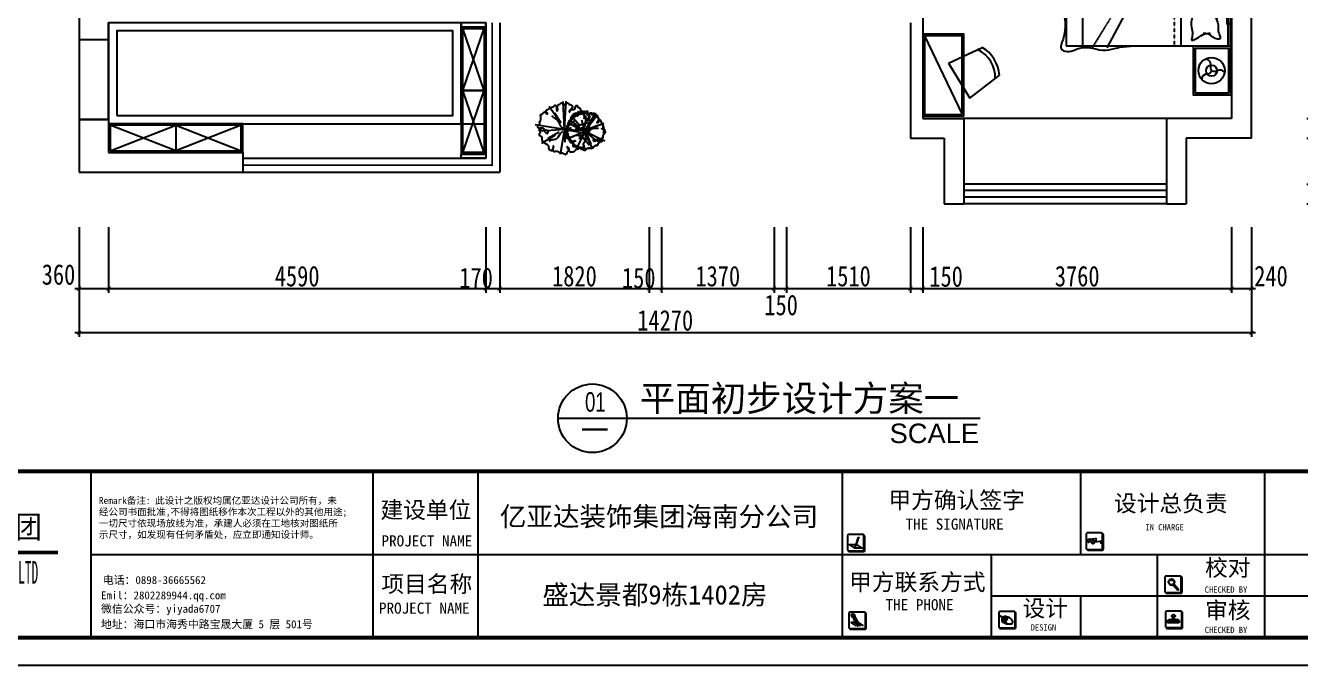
# Model space of a CAD drawing. Header units: millimetres. Extents: x -77055 to 331180, y -861586 to -491011.
# Drawn here: x 98073 to 113593, y -751366 to -743566 of the extents above; entities that cross this region are included whole.
import ezdxf
from ezdxf.enums import TextEntityAlignment as Align

# ---------------------------------------------------------------- set-up
doc = ezdxf.new("R2010")
doc.units = ezdxf.units.MM
doc.header["$PDMODE"] = 3
doc.linetypes.add('DASHED2', pattern=[0.375, 0.25, -0.125])
doc.linetypes.add('M-HIDDEN', pattern=[1.875, 1.25, -0.625])
for name, color, linetype in [('0-01图框模板说明', 2, 'Continuous'), ('0-02图框细线', 136, 'Continuous'), ('250', 250, 'Continuous'), ('IEM-18Norm', 30, 'Continuous'), ('IFF-PLANTS', 86, 'Continuous'), ('TK', 7, 'Continuous')]:
    doc.layers.add(name, color=color, linetype=linetype)
doc.styles.add('ar', font='arial.ttf')
doc.styles.add('DIM', font='simhei.ttf', dxfattribs={"width": 0.8})
doc.styles.add('H1', font='')
doc.styles.get("Standard").update_dxf_attribs({"font": 'simhei.ttf'})
doc.styles.add('黑体', font='simhei.ttf')
doc.styles.get('H1').set_extended_font_data('SimSun')
doc.dimstyles.new('1-50', dxfattribs={"dimscale": 50, "dimtxt": 5, "dimasz": 1, "dimexe": 1, "dimexo": 0.1, "dimgap": 0.5, "dimtad": 1, "dimdec": 0, "dimdsep": 46, "dimtxsty": 'DIM', "dimblk": 'ARCHTICK', "dimcen": 4, "dimdle": 1, "dimclrd": 3, "dimclre": 3, "dimclrt": 1, "dimadec": 0, "dimazin": 0, "dimtfac": 1, "dimtdec": 0, "dimtmove": 2, "dimatfit": 3, "dimldrblk": 'DOT', "dimfxl": 15, "dimfxlon": 1, "dimarcsym": 0})

# ---------------------------------------------------------------- blocks, each defined once
blk = doc.blocks.new('_ArchTick')
at = {"color": 0, "linetype": 'ByBlock', "const_width": 0.15}
blk.add_lwpolyline([(-0.5, -0.5), (0.5, 0.5)], dxfattribs=at)
blk = doc.blocks.new('*D330')
at = {"layer": '250', "color": 3, "lineweight": -2}
for p, q in [((114419, -740293), (114419, -744748)), ((113669, -740343), (114469, -740343)), ((113669, -744698), (114469, -744698))]:
    blk.add_line(p, q, dxfattribs=at)
at = {"layer": 'Defpoints', "color": 0}
for p in [(112955, -740343), (112955, -744698), (114419, -744698)]:
    blk.add_point(p, dxfattribs=at)
at = {"layer": '250', "color": 3, "lineweight": -2, "xscale": 50, "yscale": 50, "zscale": 50}
for p, rotation in [((114419, -740343), 90), ((114419, -744698), 270)]:
    blk.add_blockref('_ArchTick', p, dxfattribs=dict(at, rotation=rotation))
at = {"layer": '250', "color": 1, "insert": (114269, -742521), "char_height": 250, "attachment_point": 5, "rotation": 90, "style": 'DIM'}
blk.add_mtext('4355', dxfattribs=at)
blk = doc.blocks.new('_Dot')
at = {"color": 0, "linetype": 'ByBlock', "lineweight": -2}
blk.add_line((-0.5, 0), (-1, 0), dxfattribs=at)
at = {"color": 0, "linetype": 'ByBlock', "const_width": 0.5}
blk.add_lwpolyline([(-0.25, 0, 1), (0.25, 0, 1)], format="xyb", close=True, dxfattribs=at)
blk = doc.blocks.new('*D331')
at = {"layer": '250', "color": 3, "lineweight": -2}
for p, q in [((114419, -744648), (114419, -744988)), ((113669, -744698), (114469, -744698)), ((113669, -744938), (114469, -744938))]:
    blk.add_line(p, q, dxfattribs=at)
at = {"layer": 'Defpoints', "color": 0}
for p in [(112955, -744698), (113195, -744938), (114419, -744938)]:
    blk.add_point(p, dxfattribs=at)
at = {"layer": '250', "color": 3, "lineweight": -2, "xscale": 50, "yscale": 50, "zscale": 50}
for p, rotation in [((114419, -744698), 90), ((114419, -744938), 270)]:
    blk.add_blockref('_ArchTick', p, dxfattribs=dict(at, rotation=rotation))
at = {"layer": '250', "color": 1, "insert": (114606, -744485), "char_height": 250, "attachment_point": 5, "rotation": 90, "style": 'DIM'}
blk.add_mtext('240', dxfattribs=at)
blk = doc.blocks.new('*D332')
at = {"layer": '250', "color": 3, "lineweight": -2}
for p, q in [((113669, -744938), (114469, -744938)), ((114419, -744888), (114419, -745548)), ((113669, -745498), (114469, -745498))]:
    blk.add_line(p, q, dxfattribs=at)
at = {"layer": 'Defpoints', "color": 0}
for p in [(113195, -744938), (112160, -745498), (114419, -745498)]:
    blk.add_point(p, dxfattribs=at)
at = {"layer": '250', "color": 3, "lineweight": -2, "xscale": 50, "yscale": 50, "zscale": 50}
for p, rotation in [((114419, -744938), 90), ((114419, -745498), 270)]:
    blk.add_blockref('_ArchTick', p, dxfattribs=dict(at, rotation=rotation))
at = {"layer": '250', "color": 1, "insert": (114217, -745218), "char_height": 250, "attachment_point": 5, "rotation": 90, "style": 'DIM'}
blk.add_mtext('560', dxfattribs=at)
blk = doc.blocks.new('*D333')
at = {"layer": '250', "color": 3, "lineweight": -2}
for p, q in [((113669, -745498), (114469, -745498)), ((114419, -745448), (114419, -745788)), ((113669, -745738), (114469, -745738))]:
    blk.add_line(p, q, dxfattribs=at)
at = {"layer": 'Defpoints', "color": 0}
for p in [(112160, -745498), (112160, -745738), (114419, -745738)]:
    blk.add_point(p, dxfattribs=at)
at = {"layer": '250', "color": 3, "lineweight": -2, "xscale": 50, "yscale": 50, "zscale": 50}
for p, rotation in [((114419, -745498), 90), ((114419, -745738), 270)]:
    blk.add_blockref('_ArchTick', p, dxfattribs=dict(at, rotation=rotation))
at = {"layer": '250', "color": 1, "insert": (114217, -745882), "char_height": 250, "attachment_point": 5, "rotation": 90, "style": 'DIM'}
blk.add_mtext('240', dxfattribs=at)
blk = doc.blocks.new('*D350')
at = {"layer": '250', "color": 3, "lineweight": -2}
for p, q in [((98725, -746023), (98725, -746823)), ((99085, -746023), (99085, -746823)), ((98675, -746773), (99135, -746773))]:
    blk.add_line(p, q, dxfattribs=at)
at = {"layer": 'Defpoints', "color": 0}
for p in [(99085, -745548), (98725, -745788), (99085, -746773)]:
    blk.add_point(p, dxfattribs=at)
at = {"layer": '250', "color": 3, "lineweight": -2, "xscale": 50, "yscale": 50, "zscale": 50, "rotation": 180}
blk.add_blockref('_ArchTick', (98725, -746773), dxfattribs=at)
at = {"layer": '250', "color": 3, "lineweight": -2, "xscale": 50, "yscale": 50, "zscale": 50}
blk.add_blockref('_ArchTick', (99085, -746773), dxfattribs=at)
at = {"layer": '250', "color": 1, "insert": (98475, -746602), "char_height": 250, "attachment_point": 5, "style": 'DIM'}
blk.add_mtext('360', dxfattribs=at)
blk = doc.blocks.new('*D351')
at = {"layer": '250', "color": 3, "lineweight": -2}
for p, q in [((99085, -746023), (99085, -746823)), ((103675, -746023), (103675, -746823)), ((99035, -746773), (103725, -746773))]:
    blk.add_line(p, q, dxfattribs=at)
at = {"layer": 'Defpoints', "color": 0}
for p in [(99085, -745548), (103675, -745618), (103675, -746773)]:
    blk.add_point(p, dxfattribs=at)
at = {"layer": '250', "color": 3, "lineweight": -2, "xscale": 50, "yscale": 50, "zscale": 50, "rotation": 180}
blk.add_blockref('_ArchTick', (99085, -746773), dxfattribs=at)
at = {"layer": '250', "color": 3, "lineweight": -2, "xscale": 50, "yscale": 50, "zscale": 50}
blk.add_blockref('_ArchTick', (103675, -746773), dxfattribs=at)
at = {"layer": '250', "color": 1, "insert": (101380, -746622), "char_height": 250, "attachment_point": 5, "style": 'DIM'}
blk.add_mtext('4590', dxfattribs=at)
blk = doc.blocks.new('*D352')
at = {"layer": '250', "color": 3, "lineweight": -2}
for p, q in [((103675, -746023), (103675, -746823)), ((103845, -746023), (103845, -746823)), ((103625, -746773), (103895, -746773))]:
    blk.add_line(p, q, dxfattribs=at)
at = {"layer": 'Defpoints', "color": 0}
for p in [(103675, -745618), (103845, -745788), (103845, -746773)]:
    blk.add_point(p, dxfattribs=at)
at = {"layer": '250', "color": 3, "lineweight": -2, "xscale": 50, "yscale": 50, "zscale": 50, "rotation": 180}
blk.add_blockref('_ArchTick', (103675, -746773), dxfattribs=at)
at = {"layer": '250', "color": 3, "lineweight": -2, "xscale": 50, "yscale": 50, "zscale": 50}
blk.add_blockref('_ArchTick', (103845, -746773), dxfattribs=at)
at = {"layer": '250', "color": 1, "insert": (103558, -746644), "char_height": 250, "attachment_point": 5, "style": 'DIM'}
blk.add_mtext('170', dxfattribs=at)
blk = doc.blocks.new('*D353')
at = {"layer": '250', "color": 3, "lineweight": -2}
for p, q in [((103845, -746023), (103845, -746823)), ((105665, -746023), (105665, -746823)), ((103795, -746773), (105715, -746773))]:
    blk.add_line(p, q, dxfattribs=at)
at = {"layer": 'Defpoints', "color": 0}
for p in [(105665, -743778), (103845, -745788), (105665, -746773)]:
    blk.add_point(p, dxfattribs=at)
at = {"layer": '250', "color": 3, "lineweight": -2, "xscale": 50, "yscale": 50, "zscale": 50, "rotation": 180}
blk.add_blockref('_ArchTick', (103845, -746773), dxfattribs=at)
at = {"layer": '250', "color": 3, "lineweight": -2, "xscale": 50, "yscale": 50, "zscale": 50}
blk.add_blockref('_ArchTick', (105665, -746773), dxfattribs=at)
at = {"layer": '250', "color": 1, "insert": (104755, -746622), "char_height": 250, "attachment_point": 5, "style": 'DIM'}
blk.add_mtext('1820', dxfattribs=at)
blk = doc.blocks.new('*D354')
at = {"layer": '250', "color": 3, "lineweight": -2}
for p, q in [((105665, -746023), (105665, -746823)), ((105815, -746023), (105815, -746823)), ((105615, -746773), (105865, -746773))]:
    blk.add_line(p, q, dxfattribs=at)
at = {"layer": 'Defpoints', "color": 0}
for p in [(105665, -743778), (105815, -743778), (105815, -746773)]:
    blk.add_point(p, dxfattribs=at)
at = {"layer": '250', "color": 3, "lineweight": -2, "xscale": 50, "yscale": 50, "zscale": 50, "rotation": 180}
blk.add_blockref('_ArchTick', (105665, -746773), dxfattribs=at)
at = {"layer": '250', "color": 3, "lineweight": -2, "xscale": 50, "yscale": 50, "zscale": 50}
blk.add_blockref('_ArchTick', (105815, -746773), dxfattribs=at)
at = {"layer": '250', "color": 1, "insert": (105538, -746644), "char_height": 250, "attachment_point": 5, "style": 'DIM'}
blk.add_mtext('150', dxfattribs=at)
blk = doc.blocks.new('*D355')
at = {"layer": '250', "color": 3, "lineweight": -2}
for p, q in [((105815, -746023), (105815, -746823)), ((107185, -746023), (107185, -746823)), ((105765, -746773), (107235, -746773))]:
    blk.add_line(p, q, dxfattribs=at)
at = {"layer": 'Defpoints', "color": 0}
for p in [(107185, -742978), (105815, -743778), (107185, -746773)]:
    blk.add_point(p, dxfattribs=at)
at = {"layer": '250', "color": 3, "lineweight": -2, "xscale": 50, "yscale": 50, "zscale": 50, "rotation": 180}
blk.add_blockref('_ArchTick', (105815, -746773), dxfattribs=at)
at = {"layer": '250', "color": 3, "lineweight": -2, "xscale": 50, "yscale": 50, "zscale": 50}
blk.add_blockref('_ArchTick', (107185, -746773), dxfattribs=at)
at = {"layer": '250', "color": 1, "insert": (106500, -746622), "char_height": 250, "attachment_point": 5, "style": 'DIM'}
blk.add_mtext('1370', dxfattribs=at)
blk = doc.blocks.new('*D356')
at = {"layer": '250', "color": 3, "lineweight": -2}
for p, q in [((107185, -746023), (107185, -746823)), ((107335, -746023), (107335, -746823)), ((107135, -746773), (107385, -746773))]:
    blk.add_line(p, q, dxfattribs=at)
at = {"layer": 'Defpoints', "color": 0}
for p in [(107185, -742978), (107335, -743778), (107335, -746773)]:
    blk.add_point(p, dxfattribs=at)
at = {"layer": '250', "color": 3, "lineweight": -2, "xscale": 50, "yscale": 50, "zscale": 50, "rotation": 180}
blk.add_blockref('_ArchTick', (107185, -746773), dxfattribs=at)
at = {"layer": '250', "color": 3, "lineweight": -2, "xscale": 50, "yscale": 50, "zscale": 50}
blk.add_blockref('_ArchTick', (107335, -746773), dxfattribs=at)
at = {"layer": '250', "color": 1, "insert": (107271, -746974), "char_height": 250, "attachment_point": 5, "style": 'DIM'}
blk.add_mtext('150', dxfattribs=at)
blk = doc.blocks.new('*D357')
at = {"layer": '250', "color": 3, "lineweight": -2}
for p, q in [((107335, -746023), (107335, -746823)), ((108845, -746023), (108845, -746823)), ((107285, -746773), (108895, -746773))]:
    blk.add_line(p, q, dxfattribs=at)
at = {"layer": 'Defpoints', "color": 0}
for p in [(107335, -743778), (108845, -743968), (108845, -746773)]:
    blk.add_point(p, dxfattribs=at)
at = {"layer": '250', "color": 3, "lineweight": -2, "xscale": 50, "yscale": 50, "zscale": 50, "rotation": 180}
blk.add_blockref('_ArchTick', (107335, -746773), dxfattribs=at)
at = {"layer": '250', "color": 3, "lineweight": -2, "xscale": 50, "yscale": 50, "zscale": 50}
blk.add_blockref('_ArchTick', (108845, -746773), dxfattribs=at)
at = {"layer": '250', "color": 1, "insert": (108090, -746622), "char_height": 250, "attachment_point": 5, "style": 'DIM'}
blk.add_mtext('1510', dxfattribs=at)
blk = doc.blocks.new('*D358')
at = {"layer": '250', "color": 3, "lineweight": -2}
for p, q in [((108845, -746023), (108845, -746823)), ((108995, -746023), (108995, -746823)), ((108795, -746773), (109045, -746773))]:
    blk.add_line(p, q, dxfattribs=at)
at = {"layer": 'Defpoints', "color": 0}
for p in [(108995, -745133), (108845, -745373), (108995, -746773)]:
    blk.add_point(p, dxfattribs=at)
at = {"layer": '250', "color": 3, "lineweight": -2, "xscale": 50, "yscale": 50, "zscale": 50, "rotation": 180}
blk.add_blockref('_ArchTick', (108845, -746773), dxfattribs=at)
at = {"layer": '250', "color": 3, "lineweight": -2, "xscale": 50, "yscale": 50, "zscale": 50}
blk.add_blockref('_ArchTick', (108995, -746773), dxfattribs=at)
at = {"layer": '250', "color": 1, "insert": (109279, -746626), "char_height": 250, "attachment_point": 5, "style": 'DIM'}
blk.add_mtext('150', dxfattribs=at)
blk = doc.blocks.new('*D359')
at = {"layer": '250', "color": 3, "lineweight": -2}
for p, q in [((108995, -746023), (108995, -746823)), ((112755, -746023), (112755, -746823)), ((108945, -746773), (112805, -746773))]:
    blk.add_line(p, q, dxfattribs=at)
at = {"layer": 'Defpoints', "color": 0}
for p in [(108995, -745133), (112755, -745133), (112755, -746773)]:
    blk.add_point(p, dxfattribs=at)
at = {"layer": '250', "color": 3, "lineweight": -2, "xscale": 50, "yscale": 50, "zscale": 50, "rotation": 180}
blk.add_blockref('_ArchTick', (108995, -746773), dxfattribs=at)
at = {"layer": '250', "color": 3, "lineweight": -2, "xscale": 50, "yscale": 50, "zscale": 50}
blk.add_blockref('_ArchTick', (112755, -746773), dxfattribs=at)
at = {"layer": '250', "color": 1, "insert": (110875, -746622), "char_height": 250, "attachment_point": 5, "style": 'DIM'}
blk.add_mtext('3760', dxfattribs=at)
blk = doc.blocks.new('*D360')
at = {"layer": '250', "color": 3, "lineweight": -2}
for p, q in [((112755, -746023), (112755, -746823)), ((112995, -746023), (112995, -746823)), ((112705, -746773), (113045, -746773))]:
    blk.add_line(p, q, dxfattribs=at)
at = {"layer": 'Defpoints', "color": 0}
for p in [(112755, -745133), (112995, -745373), (112995, -746773)]:
    blk.add_point(p, dxfattribs=at)
at = {"layer": '250', "color": 3, "lineweight": -2, "xscale": 50, "yscale": 50, "zscale": 50, "rotation": 180}
blk.add_blockref('_ArchTick', (112755, -746773), dxfattribs=at)
at = {"layer": '250', "color": 3, "lineweight": -2, "xscale": 50, "yscale": 50, "zscale": 50}
blk.add_blockref('_ArchTick', (112995, -746773), dxfattribs=at)
at = {"layer": '250', "color": 1, "insert": (113234, -746621), "char_height": 250, "attachment_point": 5, "style": 'DIM'}
blk.add_mtext('240', dxfattribs=at)
blk = doc.blocks.new('*D362')
at = {"layer": '250', "color": 3, "lineweight": -2}
for p, q in [((98725, -746562), (98725, -747362)), ((112995, -746562), (112995, -747362)), ((113045, -747312), (98675, -747312))]:
    blk.add_line(p, q, dxfattribs=at)
at = {"layer": 'Defpoints', "color": 0}
for p in [(98725, -745927), (112995, -745927), (98725, -747312)]:
    blk.add_point(p, dxfattribs=at)
at = {"layer": '250', "color": 3, "lineweight": -2, "xscale": 50, "yscale": 50, "zscale": 50, "rotation": 180}
blk.add_blockref('_ArchTick', (98725, -747312), dxfattribs=at)
at = {"layer": '250', "color": 3, "lineweight": -2, "xscale": 50, "yscale": 50, "zscale": 50}
blk.add_blockref('_ArchTick', (112995, -747312), dxfattribs=at)
at = {"layer": '250', "color": 1, "insert": (105860, -747161), "char_height": 250, "attachment_point": 5, "style": 'DIM'}
blk.add_mtext('14270', dxfattribs=at)
blk = doc.blocks.new('TREE')
at = {"color": 0, "linetype": 'ByBlock'}
for p, q in [((-28, 553), (-9, 216)), ((0, 0), (-426, 453)), ((1, -2), (-184, 326)), ((-14, 124), (-37, 392)), ((-2, -2), (384, 367)), ((0, 0), (-500, -310)), ((0, 0), (-473, -365)), ((0, 0), (-35, -318)), ((0, 0), (227, 147)), ((0, 0), (381, 26)), ((0, 0), (325, -339)), ((0, 0), (223, -298)), ((-580, -11), (-189, -11)), ((-146, -21), (-393, -29)), ((189, -548), (66, -191))]:
    blk.add_line(p, q, dxfattribs=at)
for points in [[(-533, 172, 0.048549), (-538, 162, 0.190472), (-538, 152, -0.10101), (-534, 136, 0.307962), (-529, 126, 0.265853), (-522, 125, -0.124573), (-499, 128, -0.175417), (-471, 113, -0.55537), (-474, 103, -0.151111), (-493, 103, 0.037801), (-513, 108, 0.126958), (-522, 108, 0.229316), (-545, 84, 0.16988), (-545, 59, -0.10766), (-541, 26, 0.160613), (-535, -45, -0.11842), (-527, -95, -0.101826), (-531, -107, 0.641425), (-505, -139, 0.023709), (-443, -97, -0.264906), (-413, -93, -0.527356), (-410, -108, -0.115062), (-453, -136, 0.153737), (-493, -166, 0.227692), (-497, -195, -0.107046), (-494, -249, 0.304489), (-478, -282, 0.118537), (-445, -292, -0.24455), (-417, -310, -0.401226), (-423, -336, 0.516312), (-423, -369, 0.207858), (-395, -376, -0.205707), (-373, -381, 0.042292), (-366, -398, 0.27872), (-293, -406, 0.371124), (-277, -369, -0.162146), (-276, -332, -0.092503), (-254, -296, -0.92822), (-245, -302, 0.045097), (-264, -338, 0.271844), (-261, -356, -0.045638), (-237, -394, -0.351087), (-245, -437, 0.267635), (-276, -481, 0.456302), (-255, -503, 0.224849), (-239, -495, -0.702819), (-221, -501, 0.36667), (-167, -517, -0.306593), (-116, -526, 0.365707), (-41, -531, 0.229267), (-32, -515, -0.531538), (-16, -505, 0.038694), (27, -520, 0.546027), (39, -510, 0.008428), (32, -472, -1.045168), (37, -471, 0.024954), (85, -536, 0.277631), (132, -553, 0.618575), (136, -539, 0.07332), (112, -501, -0.264636), (108, -484, -0.283668), (151, -475, 0.151544), (216, -478, 0.263252), (240, -456, -0.276965), (266, -432, -0.00619), (307, -424, 0.292035), (342, -392, 0.386467), (334, -377, -0.479561), (328, -327, -0.347201), (364, -322, 0.24097), (407, -324, 0.319278), (424, -297, -0.256097), (439, -262, 0.599235), (437, -247, 0.047891), (392, -236, -0.010419), (332, -226, -1.343777), (334, -221, -0.207946), (408, -227, 0.33552), (447, -221, 0.15502), (468, -176, -0.317336), (499, -144, 0.33213), (532, -107, 0.295355), (520, -83, -0.3785), (502, -32, 0.22719), (500, 14, 0.002774), (486, 38, -0.340727), (489, 58, 0.192143), (500, 81, 0.191783), (474, 155, 0.399061), (419, 160, -0.281864), (340, 151, -0.778653), (341, 160, 0.05714), (390, 169, 0.298226), (428, 213, -0.213147), (451, 252, 0.598277), (448, 281, 0.136008), (413, 299, -0.239617), (383, 322, 0.225446), (329, 367, -0.274678), (282, 414, 0.625959), (207, 429, -0.077436), (161, 385, -1.722769), (161, 389, 0.182225), (191, 427, -0.220662), (213, 451, 0.440558), (221, 473, 0.255848), (180, 500, 0.203833), (140, 487, -0.381368), (42, 488, 0.289099), (-77, 508, 0.098536), (-107, 488, -0.37499), (-148, 485, 0.295657), (-212, 490, 0.325049), (-226, 463, -0.444778), (-241, 442, -0.072527), (-280, 445, 0.724317), (-286, 435, 0.036145), (-225, 376, 0.245611), (-185, 367, -0.314344), (-138, 351, -0.471362), (-150, 307, -0.328571), (-187, 315, 0.165469), (-233, 341, -0.289587), (-308, 411, 0.485494), (-358, 433, 0.37279), (-379, 377, -0.569082), (-398, 355, 0.406999), (-425, 335, -0.196889), (-455, 288, -0.049165), (-529, 245, 0.519447), (-535, 215, -0.377457), (-533, 172, 3.957934)], [(15, 56, -0.10196), (60, 209, 0.275224), (55, 302, -0.168848), (27, 414, -2.224984)], [(-390, 62, -0.036231), (-288, 26, 0.185457), (-162, 20, -0.211068), (-43, 9, 0.149215), (0, 0, -8.760448)], [(487, -11, 0.172133), (370, 10, -0.196086), (205, 48, 0.316741), (120, 48, -11.613477)], [(-159, -464, 0.391732), (-139, -392, -0.180788), (-149, -315, -0.13994), (-84, -199, 0.260432), (-59, -111, -0.869243)], [(295, -451, 0.133517), (268, -402, 0.059364), (224, -366, -0.223064), (177, -290, 0.236418), (120, -204, -0.461399)]]:
    blk.add_lwpolyline(points, format="xyb", dxfattribs=at)
blk = doc.blocks.new('GFV85')
at = {"color": 2, "ltscale": 1000}
for p, q in [((56980, 6593), (54980, 6593)), ((54980, 6593), (54980, 4793)), ((56980, 4793), (56980, 6593)), ((56380, 4793), (56380, 6475)), ((54980, 4793), (56980, 4793))]:
    blk.add_line(p, q, dxfattribs=at)
at = {"color": 8, "ltscale": 1000}
blk.add_line((55180, 6593), (55180, 4793), dxfattribs=at)
at = {"color": 8, "linetype": 'DASHED2', "ltscale": 0.5}
for p, q in [((56420, 6593), (55290, 4762)), ((56300, 4793), (56300, 6317))]:
    blk.add_line(p, q, dxfattribs=at)
at = {"color": 1, "ltscale": 1000}
for p, q in [((56440, 6593), (55476, 4771)), ((56950, 4793), (56950, 6593))]:
    blk.add_line(p, q, dxfattribs=at)
at = {"color": 2}
for points in [[(56980, 7193), (56530, 7193), (56530, 6593), (56980, 6593)], [(56980, 4193), (56530, 4193), (56530, 4793), (56980, 4793)]]:
    blk.add_lwpolyline(points, close=True, dxfattribs=at)
at = {"color": 1}
for points in [[(56955, 7168), (56555, 7168), (56555, 6618), (56955, 6618)], [(56955, 4218), (56555, 4218), (56555, 4768), (56955, 4768)]]:
    blk.add_lwpolyline(points, close=True, dxfattribs=at)
at = {"color": 3}
blk.add_lwpolyline([(56980, 5057), (56940, 5057), (56940, 6256), (56980, 6256)], close=True, dxfattribs=at)
for centre in [(56749, 6893), (56749, 4493)]:
    blk.add_circle(centre, 160, dxfattribs=at)
at = {"color": 1}
for centre in [(56749, 6894), (56749, 4491)]:
    blk.add_circle(centre, 67.5, dxfattribs=at)
for centre, radius, start, end in [((56693, 7002), 65, 184.5472, 274.0046), ((56684, 6868), 70.2, 21.5496, 79.0602), ((56805, 6852), 69.8, 142.7692, 200.655), ((56783, 6815), 86, 66.8898, 113.1102), ((56850, 6966), 80.7, 245.5061, 315.9952), ((56669, 6822), 70.8, 274.3234, 4.4208), ((56669, 4563), 70.8, 355.5792, 85.6766), ((56805, 4533), 69.8, 159.345, 217.2308), ((56693, 4383), 65, 85.9954, 175.4528), ((56684, 4517), 70.2, 280.9398, 338.4504), ((56783, 4570), 86, 246.8898, 293.1102), ((56850, 4419), 80.7, 44.0048, 114.4939)]:
    blk.add_arc(centre, radius, start, end, dxfattribs=at)
at = {"color": 2, "ltscale": 1000}
blk.add_open_spline([(55099, 6593), (55020, 6663), (54902, 6692), (54924, 6482), (54983, 6374), (54918, 6183), (55000, 5964), (54942, 5420), (54992, 5492), (54918, 5209), (55008, 4991), (54883, 4745), (55025, 4713), (55227, 4826), (55393, 4701), (55617, 4783), (55724, 4789), (55783, 4793)], degree=3, knots=[0, 0, 0, 0, 140.356688, 240.855445, 374.272085, 514.628774, 800.960617, 1037.309606, 1234.977718, 1501.883052, 1872.056655, 1990.732643, 2052.345442, 2125.407537, 2467.000811, 2608.004871, 2786.638856, 2786.638856, 2786.638856, 2786.638856], dxfattribs=at)
at = {"color": 1, "ltscale": 1000}
for points, knots in [([(56667, 6443), (56587, 6486), (56433, 6569), (56519, 6354), (56499, 6254), (56482, 6176), (56504, 6095), (56505, 6033), (56480, 5939), (56624, 6057), (56694, 6064), (56723, 6067)], [0, 0, 0, 0, 197.98522, 383.798459, 461.536852, 537.063609, 629.138715, 719.341985, 744.183766, 895.041347, 1000.692483, 1000.692483, 1000.692483, 1000.692483]), ([(56603, 6422), (56710, 6488), (56868, 6585), (56824, 6402), (56800, 6315), (56799, 6258), (56798, 6220)], [0, 0, 0, 0, 257.192142, 380.388355, 440.188761, 557.045341, 557.045341, 557.045341, 557.045341]), ([(56767, 6314), (56774, 6293), (56787, 6254), (56827, 6170), (56802, 6093), (56857, 5995), (56770, 5983), (56724, 6058), (56658, 6058), (56636, 6058)], [0, 0, 0, 0, 70.314327, 132.712823, 281.06886, 345.030234, 373.143701, 508.899423, 574.349148, 574.349148, 574.349148, 574.349148]), ([(56680, 5898), (56600, 5941), (56446, 6024), (56532, 5809), (56512, 5709), (56495, 5631), (56517, 5550), (56518, 5488), (56493, 5394), (56637, 5512), (56707, 5519), (56736, 5522)], [0, 0, 0, 0, 197.98522, 383.798459, 461.536852, 537.063609, 629.138715, 719.341985, 744.183766, 895.041347, 1000.692483, 1000.692483, 1000.692483, 1000.692483]), ([(56616, 5877), (56723, 5943), (56881, 6040), (56837, 5858), (56813, 5770), (56812, 5713), (56811, 5675)], [0, 0, 0, 0, 257.192142, 380.388355, 440.188761, 557.045341, 557.045341, 557.045341, 557.045341]), ([(56779, 5769), (56787, 5748), (56800, 5709), (56840, 5625), (56815, 5548), (56870, 5450), (56783, 5438), (56737, 5513), (56671, 5513), (56649, 5514)], [0, 0, 0, 0, 70.314327, 132.712823, 281.06886, 345.030234, 373.143701, 508.899423, 574.349148, 574.349148, 574.349148, 574.349148]), ([(56616, 5307), (56723, 5373), (56881, 5470), (56837, 5288), (56813, 5201), (56812, 5144), (56811, 5106)], [0, 0, 0, 0, 257.192142, 380.388355, 440.188761, 557.045341, 557.045341, 557.045341, 557.045341]), ([(56680, 5328), (56600, 5371), (56446, 5454), (56532, 5239), (56512, 5140), (56495, 5062), (56517, 4980), (56518, 4918), (56493, 4825), (56637, 4943), (56707, 4950), (56736, 4952)], [0, 0, 0, 0, 197.98522, 383.798459, 461.536852, 537.063609, 629.138715, 719.341985, 744.183766, 895.041347, 1000.692483, 1000.692483, 1000.692483, 1000.692483]), ([(56779, 5200), (56787, 5179), (56800, 5139), (56840, 5055), (56815, 4978), (56870, 4880), (56783, 4868), (56737, 4944), (56671, 4944), (56649, 4944)], [0, 0, 0, 0, 70.314327, 132.712823, 281.06886, 345.030234, 373.143701, 508.899423, 574.349148, 574.349148, 574.349148, 574.349148])]:
    blk.add_open_spline(points, degree=3, knots=knots, dxfattribs=at)
blk = doc.blocks.new('A$C277C16EF')
at = {"layer": '0-01图框模板说明'}
for points in [[(-12145, 1411, -0.414214), (-12158, 1397), (-12331, 1397, -0.071272), (-12335, 1398, 0.348143), (-12322, 1388), (-12149, 1388, 0.414214), (-12135, 1401), (-12135, 1574, 0.333108), (-12145, 1587, -0.057743), (-12145, 1584)], [(-9240, 1428, -0.414214), (-9254, 1415), (-9427, 1415, -0.071272), (-9430, 1416, 0.348143), (-9417, 1405), (-9245, 1405, 0.414214), (-9231, 1419), (-9231, 1592, 0.333108), (-9241, 1605, -0.057743), (-9240, 1601)], [(-8283, 904, -0.414214), (-8296, 891), (-8469, 891, -0.071272), (-8473, 891, 0.348143), (-8460, 881), (-8287, 881, 0.414214), (-8273, 894), (-8273, 1067, 0.333108), (-8283, 1080, -0.057743), (-8283, 1077)], [(-12128, 465, -0.414214), (-12141, 451), (-12314, 451, -0.071272), (-12318, 452, 0.348143), (-12305, 442), (-12132, 442, 0.414214), (-12119, 455), (-12119, 628, 0.333108), (-12129, 641, -0.057743), (-12128, 638)], [(-10305, 473, -0.414214), (-10318, 460), (-10491, 460, -0.071272), (-10495, 460, 0.348143), (-10482, 450), (-10309, 450, 0.414214), (-10296, 463), (-10296, 636, 0.333108), (-10305, 649, -0.057743), (-10305, 646)], [(-8276, 476, -0.414214), (-8289, 462), (-8462, 462, -0.071272), (-8466, 463, 0.348143), (-8453, 453), (-8280, 453, 0.414214), (-8267, 466), (-8267, 639, 0.333108), (-8276, 652, -0.057743), (-8276, 649)]]:
    blk.add_hatch(color=8, dxfattribs=at).paths.add_polyline_path(points)
at = {"layer": '0-01图框模板说明', "color": 8}
for p, q in [((-12251, 1448), (-12253, 1444)), ((-12252, 1448), (-12253, 1446)), ((-12253, 1446), (-12253, 1444)), ((-12252, 1445), (-12253, 1444)), ((-12251, 1447), (-12252, 1445)), ((-9408, 1541), (-9327, 1547)), ((-9396, 1540), (-9326, 1546)), ((-9345, 1510), (-9264, 1516)), ((-9333, 1509), (-9264, 1515)), ((-8385, 988), (-8328, 922)), ((-8374, 997), (-8317, 932)), ((-12241, 484), (-12306, 527)), ((-12306, 527), (-12253, 527)), ((-12224, 527), (-12219, 527)), ((-12219, 527), (-12153, 484)), ((-10471, 551), (-10471, 551)), ((-10462, 577), (-10429, 561)), ((-10456, 543), (-10415, 520)), ((-10421, 576), (-10454, 588)), ((-10449, 575), (-10449, 575)), ((-10449, 575), (-10425, 562)), ((-10420, 571), (-10445, 582)), ((-10379, 585), (-10421, 597)), ((-10411, 561), (-10404, 557)), ((-8449, 546), (-8428, 560)), ((-8426, 561), (-8406, 561)), ((-8383, 572), (-8383, 576)), ((-8376, 572), (-8376, 576)), ((-8350, 561), (-8328, 561)), ((-8308, 546), (-8326, 560))]:
    blk.add_line(p, q, dxfattribs=at)
at = {"layer": '0-01图框模板说明', "color": 2, "const_width": 49}
blk.add_lwpolyline([(-338, 19745), (-338, 338), (-28062, 338), (-28062, 19745)], close=True, dxfattribs=at)
blk.add_lwpolyline([(-338, 2367), (-28066, 2367)], dxfattribs=at)
at = {"layer": '0-01图框模板说明', "color": 8}
for points in [[(-12331, 1397), (-12158, 1397, 0.414214), (-12145, 1411), (-12145, 1584, 0.414214), (-12158, 1597), (-12331, 1597, 0.414214), (-12344, 1584), (-12344, 1411, 0.414214)], [(-12208, 1555), (-12215, 1557), (-12215, 1559, -0.451962), (-12211, 1560), (-12210, 1560, -0.418435), (-12208, 1556)], [(-9427, 1415), (-9254, 1415, 0.414214), (-9240, 1428), (-9240, 1601, 0.414214), (-9254, 1615), (-9427, 1615, 0.414214), (-9440, 1601), (-9440, 1428, 0.414214)], [(-8469, 891), (-8296, 891, 0.414214), (-8283, 904), (-8283, 1077, 0.414214), (-8296, 1090), (-8469, 1090, 0.414214), (-8482, 1077), (-8482, 904, 0.414214)], [(-12314, 451), (-12141, 451, 0.414214), (-12128, 465), (-12128, 638, 0.414214), (-12141, 651), (-12314, 651, 0.414214), (-12328, 638), (-12328, 465, 0.414214)], [(-10491, 460), (-10318, 460, 0.414214), (-10305, 473), (-10305, 646, 0.414214), (-10318, 659), (-10491, 659, 0.414214), (-10504, 646), (-10504, 473, 0.414214)], [(-8462, 462), (-8289, 462, 0.414214), (-8276, 476), (-8276, 649, 0.414214), (-8289, 662), (-8462, 662, 0.414214), (-8476, 649), (-8476, 476, 0.414214)], [(-8446, 547), (-8311, 547, -0.414214), (-8307, 543), (-8307, 526, -0.414214), (-8311, 522), (-8446, 522, -0.414214), (-8450, 526), (-8450, 543, -0.414214)]]:
    blk.add_lwpolyline(points, format="xyb", close=True, dxfattribs=at)
for points in [[(-12335, 1398, 0.348143), (-12322, 1388), (-12149, 1388, 0.414214), (-12135, 1401), (-12135, 1574, 0.333108), (-12145, 1587)], [(-9430, 1416, 0.348143), (-9417, 1405), (-9245, 1405, 0.414214), (-9231, 1419), (-9231, 1592, 0.333108), (-9241, 1605)], [(-8473, 891, 0.348143), (-8460, 881), (-8287, 881, 0.414214), (-8273, 894), (-8273, 1067, 0.333108), (-8283, 1080)], [(-12318, 452, 0.348143), (-12305, 442), (-12132, 442, 0.414214), (-12119, 455), (-12119, 628, 0.333108), (-12129, 641)], [(-10495, 460, 0.348143), (-10482, 450), (-10309, 450, 0.414214), (-10296, 463), (-10296, 636, 0.333108), (-10305, 649)], [(-8466, 463, 0.348143), (-8453, 453), (-8280, 453, 0.414214), (-8267, 466), (-8267, 639, 0.333108), (-8276, 652)]]:
    blk.add_lwpolyline(points, format="xyb", dxfattribs=at)
for points in [[(-12208, 1555), (-12216, 1558), (-12218, 1551), (-12210, 1548)], [(-12251, 1447), (-12252, 1448), (-12249, 1464), (-12242, 1462)], [(-12211, 1548), (-12218, 1551), (-12249, 1464), (-12242, 1462)], [(-8409, 559), (-8347, 559), (-8347, 551), (-8409, 551)]]:
    blk.add_lwpolyline(points, close=True, dxfattribs=at)
for points in [[(-12238, 1473), (-12235, 1473), (-12170, 1430), (-12257, 1430), (-12323, 1473), (-12246, 1473)], [(-8369, 565), (-8356, 565), (-8347, 559), (-8409, 559), (-8399, 565), (-8390, 565)]]:
    blk.add_lwpolyline(points, dxfattribs=at)
for centre, radius in [((-8402, 1020), 36), ((-12280, 614), 17.7), ((-12268, 579), 2.53), ((-12263, 570), 2.53), ((-12262, 582), 2.53), ((-12259, 560), 2.53), ((-12258, 573), 2.53), ((-12256, 586), 2.53), ((-12253, 563), 2.53), ((-12254, 548), 2.53), ((-12252, 576), 2.53), ((-12239, 527), 14.3), ((-12247, 566), 2.53), ((-12248, 551), 2.53), ((-12242, 555), 2.53)]:
    blk.add_circle(centre, radius, dxfattribs=at)
for centre, radius, start, end in [((-9389, 1516), 24.9, 105.757, 120.9015), ((-9388, 1491), 21.7, 39.9377, 115.0821), ((-9396, 1540), 0.332, 94.538, 105.757), ((-9381, 1528), 16.1, 194.4811, 315.0527), ((-9326, 1485), 24.9, 105.757, 138.6812), ((-9333, 1509), 0.332, 94.538, 105.757), ((-9332, 1534), 14.1, 298.7114, 70.1269), ((-9332, 1534), 13.4, 300.3285, 62.5398), ((-9326, 1545), 0.332, 62.5398, 94.538), ((-9325, 1522), 0.341, 133.8328, 294.2798), ((-9269, 1503), 14.1, 298.7114, 70.1269), ((-9264, 1515), 0.332, 62.5398, 94.538), ((-9270, 1503), 13.4, 300.3285, 62.5398), ((-9263, 1491), 0.341, 133.8328, 294.2798), ((-8401, 1017), 36, 191.5054, 300.5031), ((-8404, 1020), 18, 22.4479, 114.9174), ((-8408, 1029), 8.45, 340.0341, 111.5177), ((-8401, 1017), 36, 323.7918, 16.5929), ((-8324, 929), 7.87, 246.2917, 21.6824), ((-12394, 500), 144, 10.8653, 46.0134), ((-11892, 729), 386, 196.3548, 210.1283), ((-10446, 561), 21.3, 158.1829, 240.9002), ((-10421, 555), 46.4, 172.2315, 207.5085), ((-10376, 526), 99.8, 139.3249, 154.2833), ((-10374, 651), 146, 233.0714, 279.6677), ((-10430, 563), 35, 74.0812, 127.264), ((-10447, 579), 3.62, 54.1755, 246.924), ((-10445, 579), 46.7, 277.384, 14.5417), ((-10419, 579), 21, 239.1443, 279.6549), ((-10424, 568), 5.39, 255.5948, 46.2056), ((-10431, 557), 21, 22.1455, 62.6561), ((-10416, 563), 5.32, 279.6549, 22.1455), ((-10357, 637), 131, 243.4996, 273.0164), ((-10448, 474), 131, 28.784, 58.3007), ((-10359, 532), 27.1, 290.3762, 11.4241), ((-8426, 557), 3.88, 90, 119.8772), ((-8379, 671), 77.3, 259.2449, 280.7551), ((-8411, 572), 28.6, 7.6088, 51.9955), ((-8395, 577), 13.3, 284.907, 336.821), ((-8379, 584), 23.4, 237.0341, 302.9659), ((-8347, 572), 28.6, 128.0045, 172.3912), ((-8373, 572), 2.72, 180, 209.5766), ((-8363, 578), 14.2, 209.5766, 255.9056), ((-8328, 557), 3.88, 58.6434, 90)]:
    blk.add_arc(centre, radius, start, end, dxfattribs=at)
for centre in [(-9409, 1520), (-9408, 1520), (-9358, 1505), (-9357, 1505)]:
    blk.add_ellipse(centre, major_axis=(0, 20.6), ratio=0.646017, dxfattribs=at)
blk.add_ellipse((-8379, 604), major_axis=(25.4, 0), ratio=0.460933, start_param=-0.967391, end_param=4.108984, dxfattribs=at)
blk.add_spline([(-12239, 513), (-12210, 500), (-12209, 510), (-12222, 507), (-12230, 484), (-12195, 490), (-12189, 484)], degree=3, dxfattribs=at)
for points in [[(-10458, 585), (-10473, 587), (-10480, 594), (-10483, 611)], [(-10456, 587), (-10473, 588), (-10478, 600), (-10482, 612)]]:
    blk.add_open_spline(points, degree=3, dxfattribs=at)
at = {"layer": '0-02图框细线'}
for p, q in [((-21553, 338), (-21553, 2367)), ((-18119, 327), (-18119, 2367)), ((-16842, 327), (-16842, 2367)), ((-12405, 338), (-12405, 2367)), ((-9507, 1352), (-9507, 2367)), ((-7264, 1352), (-7264, 2367)), ((-21553, 1352), (-338, 1352)), ((-10594, 338), (-10594, 1352)), ((-8574, 338), (-8574, 1352)), ((-7264, 338), (-7264, 1352)), ((-338, 845), (-10594, 845)), ((-9507, 338), (-9507, 845))]:
    blk.add_line(p, q, dxfattribs=at)
blk.add_lwpolyline([(0, 20083), (0, 0), (-28400, 0), (-28400, 20083)], close=True, dxfattribs=at)
at = {"layer": '0-02图框细线', "ltscale": 0.2, "const_width": 45}
blk.add_lwpolyline([(-26342, 1377), (-21957, 1377)], dxfattribs=at)
at = {"layer": '0-02图框细线'}
for s, insert, char_height, attachment_point in [('{\\fSimHei|b0|i0|c134|p2;Remark备注: 此设计之版权均属亿亚达设计公司所有，未\\P经公司书面批准,不得将图纸移作本次工程以外的其他用途;\\P一切尺寸依现场放线为准，承建人必须在工地核对图纸所\\P示尺寸，如发现有任何矛盾处，应立即通知设计师。}', (-21458, 1541), 83.12, 7), ('{\\fSimSun|b0|i0|c134|p2;建设单位}', (-18031, 1885), 202.86, 4), ('{\\fSimSun|b0|i0|c134|p2;甲方确认签字}', (-11848, 2004), 202.86, 4), ('{\\fSimSun|b0|i0|c134|p2;设计总负责}', (-9102, 1965), 202.86, 4), ('{\\fSimSun|b0|i0|c134|p2;THE SIGNATURE}', (-11640, 1722), 135.24, 4), ('{\\fSimSun|b0|i0|c134|p2;IN CHARGE}', (-8719, 1685), 76.2, 4), ('{\\fSimSun|b0|i0|c134|p2;PROJECT NAME}', (-18018, 1518), 135.24, 4), ('{\\fSimSun|b0|i0|c134|p2;校对}', (-7994, 1181), 202.86, 4), ('{\\fSimSun|b0|i0|c134|p2;电话：0898-36665562  }', (-21410, 1036), 96.98, 4), ('{\\fSimSun|b0|i0|c134|p2;项目名称}', (-18020, 983), 202.86, 4), ('{\\fSimSun|b0|i0|c134|p2;甲方联系方式}', (-12326, 1005), 202.86, 4), ('{\\fSimSun|b0|i0|c134|p2;CHECKED BY}', (-7997, 925), 76.2, 4), ('{\\fSimSun|b0|i0|c134|p2;Emil：2802289944.qq.com}', (-21432, 841), 96.98, 4), ('{\\fSimSun|b0|i0|c134|p2;THE PHONE}', (-11882, 740), 135.24, 4), ('{\\fSimSun|b0|i0|c134|p2;设计}', (-10215, 686), 202.86, 4), ('{\\fSimSun|b0|i0|c134|p2;审核}', (-7994, 663), 202.86, 4), ('{\\fSimSun|b0|i0|c134|p2;微信公众号：yiyada6707}', (-21432, 677), 96.98, 4), ('{\\fSimSun|b0|i0|c134|p2;PROJECT NAME}', (-18049, 698), 135.24, 4), ('{\\fSimSun|b0|i0|c134|p2;地址：海口市海秀中路宝晟大厦 5 层 501号}', (-21433, 497), 96.98, 4), ('{\\fSimSun|b0|i0|c134|p2;DESIGN}', (-10116, 464), 76.2, 4), ('{\\fSimSun|b0|i0|c134|p2;CHECKED BY}', (-7997, 433), 76.2, 4)]:
    blk.add_mtext(s, dxfattribs=dict(at, insert=insert, char_height=char_height, attachment_point=attachment_point))
at = {"layer": '0-02图框细线', "char_height": 236.67, "attachment_point": 5, "style": '黑体'}
for s, insert in [('亿亚达装饰集团海南分公司', (-14640, 1802)), ('{\\fSimSun|b0|i0|c134|p2;盛达景都9栋1402房}', (-14690, 849))]:
    blk.add_mtext(s, dxfattribs=dict(at, insert=insert))
at = {"layer": 'TK', "color": 150, "style": 'H1'}
for s, width, p in [('江 苏 億 亞 逹 装 饰 集 团', 0.85, (-26327, 1551)), ('jiangsu  Yiyada Interior design Engineering co.,LTD', 0.43, (-26331, 997))]:
    blk.add_text(s, height=277.07, dxfattribs=dict(at, width=width)).set_placement(p)
blk = doc.blocks.new('A$C56A9156F')
at = {"color": 1}
for p, q in [((-92, 491), (360, 525)), ((-92, 491), (0, 0)), ((0, 0), (433, 132))]:
    blk.add_line(p, q, dxfattribs=at)
for radius, start, end in [(375, 337.108, 44.0862), (425, 342.5246, 38.6696)]:
    blk.add_arc((28, 260), radius, start, end, dxfattribs=at)

msp = doc.modelspace()

# ---------------------------------------------------------------- linework, layer by layer
at = {"color": 2}
msp.add_line((104555.7, -748353.1), (105392.1, -748353.1), dxfattribs=at)
msp.add_line((105392.1, -748353.1), (109693.6, -748353.1))
at = {"color": 150}
msp.add_circle((104973.9, -748353.1), 418.2, dxfattribs=at)
at = {"layer": '250', "color": 7}
for p, q in [((98725.2, -736023), (98725.2, -743743)), ((112995.2, -744938), (112995.2, -736083)), ((112755.2, -740343), (112755.2, -744698)), ((108995.2, -741728), (108995.2, -744698)), ((99085.2, -743743), (99085.2, -743533)), ((108845.2, -743533), (108845.2, -744938)), ((99085.2, -743743), (98725.2, -743743)), ((99085.2, -744713), (98725.2, -744713)), ((98725.2, -744713), (98725.2, -745353)), ((99085.2, -744713), (99085.2, -745113)), ((100720.2, -744763), (103655.2, -744763)), ((108995.2, -744698), (109495.2, -744698)), ((109495.2, -744698), (109495.2, -745498)), ((111960.2, -744698), (111960.2, -745498)), ((112755.2, -744698), (111960.2, -744698)), ((108845.2, -744938), (109255.2, -744938)), ((109255.2, -744938), (109255.2, -745738)), ((112200.2, -744938), (112200.2, -745738)), ((112995.2, -744938), (112200.2, -744938)), ((99085.2, -745113), (100720.2, -745113)), ((100720.2, -745113), (100720.2, -745183)), ((100720.2, -745183), (100720.2, -745353)), ((98725.2, -745353), (100720.2, -745353)), ((109495.2, -745498), (109495.2, -745738)), ((111960.2, -745498), (111960.2, -745738)), ((109255.2, -745738), (109495.2, -745738)), ((111960.2, -745738), (112200.2, -745738))]:
    msp.add_line(p, q, dxfattribs=at)
at = {"layer": '250', "color": 8}
for p, q in [((103675.2, -743533), (103675.2, -745183)), ((103845.2, -743533), (103845.2, -745353)), ((99902.7, -745093), (99105.2, -744783)), ((99105.2, -745093), (99902.7, -744783)), ((99902.7, -744783), (99902.7, -745093)), ((100700.2, -744783), (99902.7, -745093)), ((99902.7, -744783), (100700.2, -745093)), ((100720.2, -745183), (103675.2, -745183)), ((100720.2, -745353), (103845.2, -745353))]:
    msp.add_line(p, q, dxfattribs=at)
at = {"layer": '250', "color": 2}
for p, q in [((103375.2, -743583), (103375.2, -745133)), ((111960.2, -745498), (109495.2, -745498)), ((111960.2, -745738), (109495.2, -745738))]:
    msp.add_line(p, q, dxfattribs=at)
at = {"layer": '250', "color": 1}
for p, q in [((109015.2, -743692.5), (109475.2, -744652.5)), ((111960.2, -745578), (109495.2, -745578)), ((111960.2, -745658), (109495.2, -745658))]:
    msp.add_line(p, q, dxfattribs=at)
at = {"layer": '250', "color": 251}
msp.add_line((111960.2, -744698), (109495.2, -744698), dxfattribs=at)
at = {"layer": '250', "color": 7}
for points in [[(99085.2, -744763), (103375.2, -744763), (103375.2, -743533), (99085.2, -743533)], [(103375.2, -743583), (103675.2, -743583), (103675.2, -743533), (103375.2, -743533)], [(99185.2, -744663), (103275.2, -744663), (103275.2, -743633), (99185.2, -743633)], [(98725.2, -744713), (99085.2, -744713), (99085.2, -743743), (98725.2, -743743)], [(103375.2, -745133), (103675.2, -745133), (103675.2, -745183), (103375.2, -745183)]]:
    msp.add_lwpolyline(points, close=True, dxfattribs=at)
at = {"layer": '250', "color": 1, "const_width": 20}
msp.add_lwpolyline([(100720.2, -745268), (103753.4, -745268), (103753.4, -743533)], dxfattribs=at)
at = {"layer": '250', "color": 1}
for points in [[(103395.2, -743603), (103655.2, -743603), (103655.2, -745113), (103395.2, -745113)], [(109475.2, -744652.5), (109475.2, -743692.5), (109015.2, -743692.5), (109015.2, -744652.5)], [(99105.2, -745093), (100700.2, -745093), (100700.2, -744783), (99105.2, -744783)]]:
    msp.add_lwpolyline(points, close=True, dxfattribs=at)
for points in [[(103655.2, -745113), (103395.2, -744358), (103655.2, -744358), (103395.2, -743603)], [(103395.2, -745113), (103655.2, -744358), (103395.2, -744358), (103655.2, -743603)]]:
    msp.add_lwpolyline(points, dxfattribs=at)
at = {"layer": '250', "color": 2}
for points in [[(109495.2, -744672.5), (109495.2, -743672.5), (108995.2, -743672.5), (108995.2, -744672.5)], [(99085.2, -745113), (100720.2, -745113), (100720.2, -744763), (99085.2, -744763)]]:
    msp.add_lwpolyline(points, close=True, dxfattribs=at)
at = {"layer": 'IEM-18Norm', "linetype": 'M-HIDDEN', "ltscale": 0.2}
msp.add_circle((104890.9, -744851.4), 216.6, dxfattribs=at)

# ---------------------------------------------------------------- block references
at = {"color": 0}
msp.add_blockref('GFV85', (55761.3, -748608.8), dxfattribs=at)
at = {"color": 0, "rotation": 20.83290023838369}
msp.add_blockref('A$C56A9156F', (109569.2, -744452.7), dxfattribs=at)
at = {"layer": '250', "color": 7}
msp.add_blockref('A$C277C16EF', (120424.6, -751365.5), dxfattribs=at)
at = {"layer": 'IFF-PLANTS'}
for p, xscale, yscale, zscale, rotation in [((104632.6, -744832.9), -0.5801032317077747, 0.5801032316958299, 0.580103231707317, 124.2149886182126), ((104879.8, -744854.9), 0.4350774237579837, 0.4350774237973383, 0.4350774237804879, 201.1796316261226)]:
    msp.add_blockref('TREE', p, dxfattribs=dict(at, xscale=xscale, yscale=yscale, zscale=zscale, rotation=rotation))

# ---------------------------------------------------------------- texts
at = {"color": 2, "style": 'ar'}
msp.add_text('SCALE  ', height=237.6, dxfattribs=at).set_placement((108591.6, -748655.1))
at = {"color": 2, "style": 'ar', "flags": 8}
msp.add_attdef('平面初步设计方案一', text='原始结构图', height=316.8, dxfattribs=at).set_placement((107494.3, -748103.1), align=Align.MIDDLE)
at = {"color": 2, "style": 'ar', "width": 0.680032}
msp.add_attdef('01', text='02', height=237.6, dxfattribs=at).set_placement((104884.2, -748272.1), (105135.3, -748272.1), align=Align.FIT)
at = {"color": 2, "style": 'ar', "width": 3.8549, "flags": 8}
msp.add_attdef('-', text='-', height=237.6, dxfattribs=at).set_placement((104791.5, -748580), (105217.6, -748580), align=Align.FIT)

# ---------------------------------------------------------------- dimensions: what is measured, and where the dimension line sits
at = {"layer": '250', "color": 7}
for base, p1, p2, angle, picture, middle in [((114418.5, -744698), (112955.1, -740343), (112955.1, -744698), 270, '*D330', (114268.5, -742520.5)), ((107185.2, -746773.5), (105815.2, -743778.5), (107185.2, -742978.5), 180, '*D355', (106500.2, -746622)), ((105665.2, -746773.5), (103845.2, -745788.5), (105665.2, -743778.5), 180, '*D353', (104755.2, -746622)), ((108845.2, -746773.5), (107335.2, -743778.5), (108845.2, -743968.5), 180, '*D357', (108090.2, -746622)), ((112755.2, -746773.5), (108995.2, -745133.5), (112755.2, -745133.5), 180, '*D359', (110875.2, -746622)), ((103675.2, -746773.5), (99085.2, -745548.5), (103675.2, -745618.5), 180, '*D351', (101380.2, -746622))]:
    dim = msp.add_linear_dim(base=base, p1=p1, p2=p2, angle=angle, dimstyle='1-50', dxfattribs=at)
    dim.commit()
    dim.dimension.update_dxf_attribs({"geometry": picture, "text_midpoint": middle})
for base, p1, p2, angle, picture, middle in [((107335.2, -746773.5), (107185.2, -742978.5), (107335.2, -743778.5), 180, '*D356', (107271.4, -746974)), ((105815.2, -746773.5), (105665.2, -743778.5), (105815.2, -743778.5), 180, '*D354', (105538.2, -746644.2)), ((114418.5, -744938), (112955.1, -744698), (113195.1, -744938), 270, '*D331', (114606, -744485)), ((114418.5, -745498), (113195.1, -744938), (112160.1, -745498), 270, '*D332', (114216.8, -745218)), ((108995.2, -746773.5), (108845.2, -745373.5), (108995.2, -745133.5), 180, '*D358', (109278.7, -746626.3)), ((112995.2, -746773.5), (112755.2, -745133.5), (112995.2, -745373.5), 180, '*D360', (113233.7, -746620.7)), ((99085.2, -746773.5), (98725.2, -745788.5), (99085.2, -745548.5), 180, '*D350', (98475.3, -746601.8)), ((114418.5, -745738), (112160.1, -745498), (112160.1, -745738), 270, '*D333', (114216.8, -745881.7)), ((103845.2, -746773.5), (103675.2, -745618.5), (103845.2, -745788.5), 180, '*D352', (103558.2, -746644.2))]:
    dim = msp.add_linear_dim(base=base, p1=p1, p2=p2, angle=angle, dimstyle='1-50', dxfattribs=at)
    dim.commit()
    dim.dimension.update_dxf_attribs({"geometry": picture, "text_midpoint": middle, "dimtype": 160})
dim = msp.add_linear_dim(base=(98725.2, -747312.1), p1=(112995.2, -745926.6), p2=(98725.2, -745926.6), dimstyle='1-50', dxfattribs=at)
dim.commit()
dim.dimension.update_dxf_attribs({"geometry": '*D362', "text_midpoint": (105860.2, -747160.7)})

doc.saveas('drawing.dxf')
